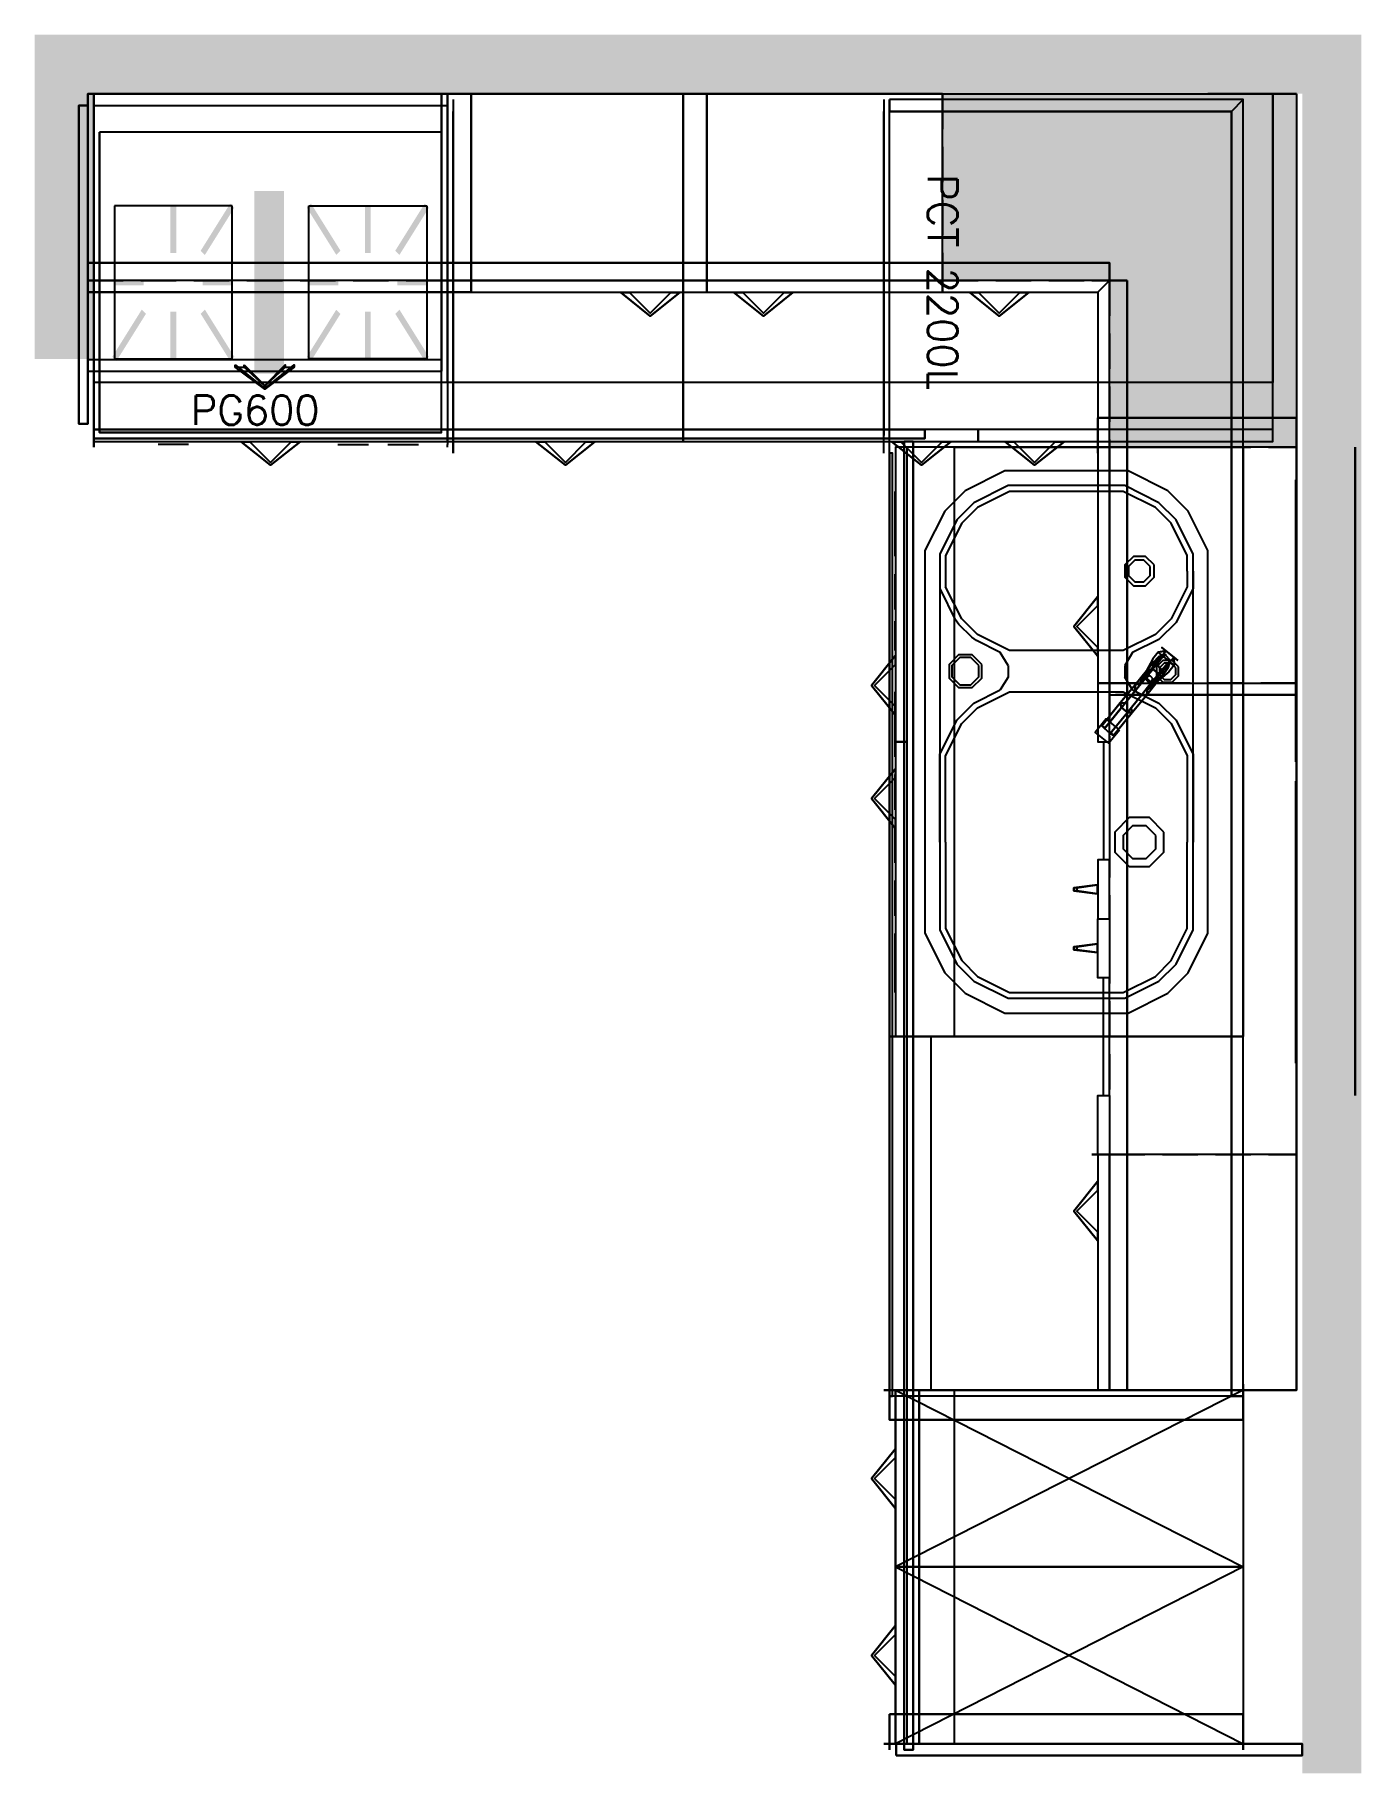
# Model space of a CAD drawing. Extents: x 5242 to 7492, y 3531 to 6481.
import ezdxf
from ezdxf.enums import TextEntityAlignment as Align

# ---------------------------------------------------------------- set-up
doc = ezdxf.new("R2010")
doc.units = 0
doc.header["$LTSCALE"] = 30
doc.header["$MEASUREMENT"] = 0
doc.linetypes.add('DASHED', pattern=[3, 2, -1])
doc.layers.get('0').update_dxf_attribs({"linetype": 'CONTINUOUS'})
for name, color, linetype in [('BASE', 4, 'CONTINUOUS'), ('BODY', 4, 'CONTINUOUS'), ('ORANGE', 10, 'CONTINUOUS'), ('SCOVER', 7, 'DASHED'), ('SINK', 7, 'CONTINUOUS'), ('TCODE', 7, 'CONTINUOUS'), ('WALL', 3, 'CONTINUOUS'), ('WCOVER', 3, 'DASHED'), ('WT', 2, 'CONTINUOUS'), ('YIMA', 4, 'CONTINUOUS'), ('ZCYAN', 4, 'CONTINUOUS'), ('ZHANDLED', 1, 'CONTINUOUS'), ('ZHANDLEU', 1, 'CONTINUOUS'), ('ZRED', 1, 'CONTINUOUS'), ('ZWALL', 7, 'CONTINUOUS'), ('ZWINDOW', 12, 'CONTINUOUS')]:
    doc.layers.add(name, color=color, linetype=linetype)
doc.styles.add('DTXT5', font='SIMPLEX', dxfattribs={"height": 50})

# ---------------------------------------------------------------- blocks, each defined once
blk = doc.blocks.new('CR36')
at = {"layer": 'ZCYAN', "extrusion": (1, 0, -1.83772e-16)}
for p, q in [((0, 0, 36), (0, 50, 36)), ((0, 50), (0, 0)), ((0, 0, 36), (0, -10, 26)), ((0, -10, 10), (0, 0)), ((0, -10, 10), (0, -10, 26))]:
    blk.add_line(p, q, dxfattribs=at)
at = {"layer": 'ZCYAN'}
for points, invisible_edges in [([(0, 0, 36), (0, 0), (0, 50), (0, 50, 36)], 1), ([(1, 0, 36), (1, 0), (1, 50), (1, 50, 36)], 1), ([(0, 0, 36), (0, -10, 26), (0, -10, 10), (0, 0)], 8), ([(1, 0, 36), (1, -10, 26), (1, -10, 10), (1, 0)], 8)]:
    blk.add_3dface(points, dxfattribs=dict(at, invisible_edges=invisible_edges))
blk.add_3dface([(0, 50, 36), (1, 50, 36), (1, 50), (0, 50)], dxfattribs=at)
blk = doc.blocks.new('ZHANDLEU')
at = {"layer": 'ZHANDLEU'}
for p, q in [((-50, -0.5, -7.5), (-35, -0.5, -7.5)), ((35, -0.5, -7.5), (50, -0.5, -7.5))]:
    blk.add_line(p, q, dxfattribs=at)
for points in [[(-50, -0.5, 7.5), (0, -40.5, 2.5), (0, -40.5, -2.5), (-50, -0.5, -7.5)], [(-35, -0.5, 7.5), (0, -35.5, 2.5), (0, -35.5, -2.5), (-35, -0.5, -7.5)], [(0, -40.5, 2.5), (50, -0.5, 7.5), (50, -0.5, -7.5), (0, -40.5, -2.5)], [(0, -35.5, 2.5), (35, -0.5, 7.5), (35, -0.5, -7.5), (0, -35.5, -2.5)]]:
    blk.add_3dface(points, dxfattribs=at)
blk = doc.blocks.new('CH060MMA')
at = {"layer": 'WALL'}
for p, q in [((0, 0), (0, -337)), ((0, 0), (600, 0)), ((0, 0, -640), (600, 0, -640)), ((600, -337), (600, 0)), ((600, -317), (0, -317)), ((0, -317), (0, -317, -128)), ((600, -317, -128), (600, -317)), ((0, -337), (600, -337))]:
    blk.add_line(p, q, dxfattribs=at)
for points in [[(0, 0, -128), (0, 0, -640), (0, -451.6, -630.3), (0, -317, -128)], [(0, 0), (0, -337), (600, -337), (600, 0)], [(600, 0, -128), (600, 0, -640), (600, -451.6, -630.3), (600, -317, -128)], [(0, -317, -128), (0, -337, -128), (0, -470.9, -625.1), (0, -451.6, -630.3)], [(600, -317, -128), (600, -337, -128), (600, -470.9, -625.1), (599.7, -451.6, -630.3)], [(0, -337, -128), (0, -470.9, -625.1), (600, -470.9, -625.1), (600, -337, -128)], [(0, -451.6, -630.3), (0, -470.9, -625.1), (600, -470.9, -625.1), (599.7, -451.6, -630.3)]]:
    blk.add_3dface(points, dxfattribs=at)
at = {"layer": 'WCOVER'}
for p, q in [((0, 0), (0, -317)), ((600, -317), (600, 0)), ((0, -317), (600, -317))]:
    blk.add_line(p, q, dxfattribs=at)
at = {"extrusion": (0, 0.260097, 0.965582), "rotation": 180}
blk.add_blockref('ZHANDLEU', (-300, 292.1, -690.1), dxfattribs=at)
blk = doc.blocks.new('PL240')
at = {"layer": 'ZRED'}
for points in [[(0, 0), (0, -15), (0, -15, 150), (0, 0, 150)], [(0, 0), (0, 0, 150), (1, 0, 150), (1, 0)], [(1, 0), (1, -15), (1, -15, 150), (1, 0, 150)], [(0, -15), (0, -15, 150), (1, -15, 150), (1, -15)]]:
    blk.add_3dface(points, dxfattribs=at)
blk = doc.blocks.new('PG060')
at = {"layer": 'WT', "extrusion": (1, 0, -1.83772e-16)}
for p, q in [((0, -600), (0, 0)), ((0, 0), (0, 0, 265)), ((0, -20, 265), (0, -20, 40)), ((0, -20, 40), (0, -595, 40)), ((0, -595, 40), (0, -600, 35)), ((0, -600, 35), (0, -600))]:
    blk.add_line(p, q, dxfattribs=at)
at = {"layer": 'WT'}
for p, q in [((0, -20, 265), (0, 0, 265)), ((600, -20, 265), (600, 0, 265))]:
    blk.add_line(p, q, dxfattribs=at)
blk.add_3dface([(0, 0, 265), (0, -20, 265), (600, -20, 265), (600, 0, 265)], dxfattribs=at)
for points, invisible_edges in [([(0, 0, 265), (0, 0), (0, -20, 40), (0, -20, 265)], 2), ([(0, -595, 40), (0, -595), (0, 0), (0, -20, 40)], 5), ([(600, -20, 265), (600, -20, 40), (600, 0), (600, 0, 265)], 2), ([(600, -20, 40), (600, -595, 40), (600, -595), (600, 0)], 14), ([(0, -595, 40), (0, -595), (0, -600), (0, -600, 35)], 1), ([(600, -600, 35), (600, -595, 40), (600, -595), (600, -600)], 6)]:
    blk.add_3dface(points, dxfattribs=dict(at, invisible_edges=invisible_edges))
at = {"layer": 'TCODE', "style": 'DTXT5'}
blk.add_text('PG600', height=50, dxfattribs=at).set_placement((274, -562), align=Align.CENTER)
blk = doc.blocks.new('ZHANDLED')
at = {"layer": 'ZHANDLED'}
for p, q in [((-50, -0.5, -7.5), (-35, -0.5, -7.5)), ((35, -0.5, -7.5), (50, -0.5, -7.5))]:
    blk.add_line(p, q, dxfattribs=at)
for points in [[(-50, -0.5, 7.5), (0, -40.5, 2.5), (0, -40.5, -2.5), (-50, -0.5, -7.5)], [(-35, -0.5, 7.5), (0, -35.5, 2.5), (0, -35.5, -2.5), (-35, -0.5, -7.5)], [(0, -40.5, 2.5), (50, -0.5, 7.5), (50, -0.5, -7.5), (0, -40.5, -2.5)], [(0, -35.5, 2.5), (35, -0.5, 7.5), (35, -0.5, -7.5), (0, -35.5, -2.5)]]:
    blk.add_3dface(points, dxfattribs=at)
blk = doc.blocks.new('BG06067')
at = {"layer": 'BASE'}
for p, q in [((0, -490), (0, 0)), ((0, -570, 160), (0, 0, 160)), ((0, 0, 675), (600, 0, 675)), ((600, 0), (600, -490)), ((600, 0, 160), (600, -570, 160)), ((600, -490), (0, -490)), ((600, -570, 160), (0, -570, 160)), ((0, -570, 160), (0, -590, 160)), ((600, -590, 160), (600, -570, 160)), ((0, -590, 160), (600, -590, 160))]:
    blk.add_line(p, q, dxfattribs=at)
blk.add_3dface([(0, -570, 672), (0, -590, 672), (600, -590, 672), (600, -570, 672)], dxfattribs=at)
blk.add_blockref('ZHANDLED', (300, -590, 636), dxfattribs=at)
blk = doc.blocks.new('TU03022')
at = {"layer": 'BASE'}
for p, q in [((0, -490), (0, 0)), ((0, 0, 160), (0, -570, 160)), ((300, 0), (300, -490)), ((300, -570, 160), (300, 0, 160)), ((300, -490), (0, -490)), ((0, -570, 160), (0, -590, 160)), ((0, -570, 800), (0, -590, 800)), ((300, -590, 160), (300, -570, 160)), ((300, -590, 800), (300, -570, 800)), ((0, -590, 160), (300, -590, 160)), ((0, -590, 800), (300, -590, 800))]:
    blk.add_line(p, q, dxfattribs=at)
blk.add_3dface([(0, -590, 2208), (300, -590, 2208), (300, -570, 2208), (0, -570, 2208)], dxfattribs=at)
at = {"layer": 'WT', "color": 7}
for p, q in [((0, 0, 2207), (300, -590, 2207)), ((0, -590, 2207), (300, 0, 2207))]:
    blk.add_line(p, q, dxfattribs=at)
at = {"layer": 'WT', "color": 4}
blk.add_3dface([(0, 0, 2208), (300, 0, 2208), (300, -590, 2208), (0, -590, 2208)], dxfattribs=at)
at = {"layer": 'YIMA'}
for p, q in [((0, -570, 672), (0, -590, 672)), ((300, -590, 672), (300, -570, 672)), ((0, -590, 672), (300, -590, 672))]:
    blk.add_line(p, q, dxfattribs=at)
for p in [(150, -590, 836), (150, -590, 764)]:
    blk.add_blockref('ZHANDLED', p)
blk = doc.blocks.new('TU00222M')
at = {"layer": 'BASE'}
for p, q in [((0, 0), (0, -689)), ((20, 0), (0, 0)), ((20, -689), (20, 0)), ((0, -689), (20, -689))]:
    blk.add_line(p, q, dxfattribs=at)
blk.add_3dface([(20, -689, 2207), (0, -689, 2207), (0, 0, 2207), (20, 0, 2207)], dxfattribs=at)
blk = doc.blocks.new('ZWINDOW')
for p, q in [((0.05, -1.01, 0.95), (0.05, -1.01, 0.05)), ((0.4851, -1.01, 0.95), (0.05, -1.01, 0.95)), ((0.05, -1.01, 0.05), (0.05, -1.01, 0.95)), ((0.95, -1.01, 0.95), (0.5149, -1.01, 0.95)), ((0.95, -1.01, 0.05), (0.95, -1.01, 0.95))]:
    blk.add_line(p, q)
at = {"extrusion": (0, -1, 0)}
for p, q in [((0.4851, -1.01, 0.05), (0.05, -1.01, 0.05)), ((0.4851, -1.01, 0.95), (0.05, -1.01, 0.95)), ((0.4851, -1.01, 0.15), (0.05, -1.01, 0.15)), ((0.4851, -1.01, 0.25), (0.05, -1.01, 0.25)), ((0.4851, -1.01, 0.35), (0.05, -1.01, 0.35)), ((0.4851, -1.01, 0.45), (0.05, -1.01, 0.45)), ((0.4851, -1.01, 0.55), (0.05, -1.01, 0.55)), ((0.4851, -1.01, 0.65), (0.05, -1.01, 0.65)), ((0.4851, -1.01, 0.75), (0.05, -1.01, 0.75)), ((0.4851, -1.01, 0.85), (0.05, -1.01, 0.85)), ((0.4851, -1.01, 0.95), (0.05, -1.01, 0.95)), ((0.2676, -1.01, 0.05), (0.2676, -1.01, 0.95)), ((0.4851, -1.01, 0.95), (0.4851, -1.01, 0.05)), ((0.95, -1.01, 0.05), (0.5149, -1.01, 0.05)), ((0.5149, -1.01, 0.95), (0.5149, -1.01, 0.05)), ((0.95, -1.01, 0.95), (0.5149, -1.01, 0.95)), ((0.95, -1.01, 0.15), (0.5149, -1.01, 0.15)), ((0.95, -1.01, 0.25), (0.5149, -1.01, 0.25)), ((0.95, -1.01, 0.35), (0.5149, -1.01, 0.35)), ((0.95, -1.01, 0.45), (0.5149, -1.01, 0.45)), ((0.95, -1.01, 0.55), (0.5149, -1.01, 0.55)), ((0.95, -1.01, 0.65), (0.5149, -1.01, 0.65)), ((0.95, -1.01, 0.75), (0.5149, -1.01, 0.75)), ((0.95, -1.01, 0.85), (0.5149, -1.01, 0.85)), ((0.95, -1.01, 0.95), (0.5149, -1.01, 0.95)), ((0.7324, -1.01, 0.05), (0.7324, -1.01, 0.95))]:
    blk.add_line(p, q, dxfattribs=at)
at = {"layer": 'ZWINDOW', "extrusion": (0, -1, 0)}
for p, q in [((0, -1, 1), (1, -1, 1)), ((1, -1), (0, -1)), ((0, -1), (0, -1, 1)), ((0.025, -1, 0.975), (0.975, -1, 0.975)), ((0.975, -1, 0.025), (0.025, -1, 0.025)), ((0.025, -1, 0.025), (0.025, -1, 0.975)), ((0.975, -1, 0.975), (0.975, -1, 0.025)), ((1, -1, 1), (1, -1))]:
    blk.add_line(p, q, dxfattribs=at)
at = {"layer": 'ZWINDOW', "invisible_edges": 5}
for points in [[(0, 0, 1), (0.025, 0, 0.975), (0.975, 0, 0.975), (1, 0, 1)], [(0.025, 0, 0.975), (0, 0, 1), (0, 0), (0.025, 0, 0.025)], [(1, 0), (0.975, 0, 0.025), (0.025, 0, 0.025), (0, 0)], [(0.975, 0, 0.975), (1, 0, 1), (1, 0), (0.975, 0, 0.025)], [(0, -1, 1), (0.025, -1, 0.975), (0.975, -1, 0.975), (1, -1, 1)], [(1, -1), (0.975, -1, 0.025), (0.025, -1, 0.025), (0, -1)], [(0.025, -1, 0.975), (0, -1, 1), (0, -1), (0.025, -1, 0.025)], [(0.975, -1, 0.975), (1, -1, 1), (1, -1), (0.975, -1, 0.025)]]:
    blk.add_3dface(points, dxfattribs=at)
blk = doc.blocks.new('XP06085I')
at = {"layer": 'BASE'}
for p, q in [((0, 0), (0, -530)), ((0, 0, 100), (0, -570, 100)), ((600, -530), (600, 0)), ((600, -570, 100), (600, 0, 100)), ((0, -530), (600, -530)), ((0, -570, 100), (0, -600, 100)), ((600, -570, 800), (0, -570, 800)), ((600, -600, 100), (600, -570, 100)), ((0, -600, 100), (600, -600, 100)), ((250, -600, 765.4), (350, -600, 765.4))]:
    blk.add_line(p, q, dxfattribs=at)
at = {"layer": 'BASE', "color": 2}
blk.add_line((600, 0, 850), (0, 0, 850), dxfattribs=at)
at = {"layer": 'BASE', "extrusion": (0, -1, 0)}
for p, q in [((0, -600, 660), (600, -600, 660)), ((25, -600, 125), (25, -600, 660)), ((575, -600, 125), (25, -600, 125)), ((250, -600, 765.4), (250, -600, 726.2)), ((250, -600, 749.7), (350, -600, 749.7)), ((260, -600, 716.2), (340, -600, 716.2)), ((350, -600, 765.4), (350, -600, 726.2)), ((575, -600, 125), (575, -600, 660))]:
    blk.add_line(p, q, dxfattribs=at)
at = {"layer": 'BASE', "elevation": 660}
for points in [[(0, -600), (0, -600), (0, -570)], [(600, -600), (600, -600), (600, -570)]]:
    blk.add_lwpolyline(points, dxfattribs=at)
at = {"layer": 'BASE', "color": 7, "extrusion": (0, -1, 0)}
for centre in [(124.6, 730, 600), (473.6, 730, 600)]:
    blk.add_circle(centre, 27.5, dxfattribs=at)
at = {"layer": 'BASE', "extrusion": (0, -1, 0)}
for centre, start, end in [((260, 726.2, 600), 180, 270), ((340, 726.2, 600), 270, 0)]:
    blk.add_arc(centre, 10, start, end, dxfattribs=at)
at = {"layer": 'BASE', "color": 7, "extrusion": (0, -1, 0)}
for points in [[(119.6, 702.5, 610), (129.6, 702.5, 610), (119.6, 757.5, 610), (129.6, 757.5, 610)], [(468.6, 702.5, 610), (478.6, 702.5, 610), (468.6, 757.5, 610), (478.6, 757.5, 610)]]:
    blk.add_trace(points, dxfattribs=at)
at = {"layer": 'BASE'}
blk.add_3dface([(0, -570, 800), (0, -600, 800), (600, -600, 800), (600, -570, 800)], dxfattribs=at)
blk = doc.blocks.new('BS10085')
at = {"layer": 'BASE'}
for p, q in [((0, 0, 160), (0, -570, 160)), ((0, -490), (0, 0)), ((0, 0), (1000, 0)), ((1000, -570, 160), (1000, 0, 160)), ((1000, 0), (1000, -490)), ((1000, -490), (0, -490)), ((1000, -570, 160), (0, -570, 160)), ((0, -570, 160), (0, -590, 160)), ((1000, -590, 160), (1000, -570, 160)), ((0, -590, 160), (500, -590, 160)), ((500, -590, 160), (1000, -590, 160))]:
    blk.add_line(p, q, dxfattribs=at)
for points in [[(0, -570, 800), (0, -590, 800), (500, -590, 800), (500, -570, 800)], [(500, -570, 800), (500, -590, 800), (1000, -590, 800), (1000, -570, 800)]]:
    blk.add_3dface(points, dxfattribs=at)
at = {"layer": 'YIMA'}
for p, q in [((0, -570, 672), (0, -590, 672)), ((1000, -590, 672), (1000, -570, 672)), ((0, -590, 672), (1000, -590, 672))]:
    blk.add_line(p, q, dxfattribs=at)
at = {"layer": 'BASE'}
for p in [(404, -590, 764), (596, -590, 764)]:
    blk.add_blockref('ZHANDLED', p, dxfattribs=at)
blk = doc.blocks.new('BD04085')
at = {"layer": 'BASE'}
for p, q in [((0, -490), (0, 0)), ((0, 0, 160), (0, -570, 160)), ((0, 0, 820), (400, 0, 820)), ((400, 0), (400, -490)), ((400, -570, 160), (400, 0, 160)), ((400, -490), (0, -490)), ((0, -570, 160), (400, -570, 160)), ((0, -570, 160), (0, -590, 160)), ((0, -570, 416), (0, -590, 416)), ((0, -570, 544), (0, -590, 544)), ((0, -570, 672), (0, -590, 672)), ((400, -590, 160), (400, -570, 160)), ((400, -590, 416), (400, -570, 416)), ((400, -590, 544), (400, -570, 544)), ((400, -590, 672), (400, -570, 672)), ((0, -590, 160), (400, -590, 160)), ((0, -590, 416), (400, -590, 416)), ((0, -590, 544), (400, -590, 544)), ((0, -590, 672), (400, -590, 672))]:
    blk.add_line(p, q, dxfattribs=at)
blk.add_3dface([(0, -570, 800), (0, -590, 800), (400, -590, 800), (400, -570, 800)], dxfattribs=at)
for p in [(200, -590, 764), (200, -590, 636), (200, -590, 508), (200, -590, 380)]:
    blk.add_blockref('ZHANDLED', p, dxfattribs=at)
blk = doc.blocks.new('PC220L')
at = {"layer": 'WT'}
for p, q in [((2200, -20), (2200, -570)), ((2200, -570, -10), (2200, -570, -10)), ((2200, -570), (2200, -570, -10)), ((600, -600), (20, -600))]:
    blk.add_line(p, q, dxfattribs=at)
for points in [[(0, -600, 120), (20, -600, 120), (20, -20, 120), (0, 0, 120)], [(0, 0, 120), (20, -20, 120), (2200, -20, 120), (2200, 0, 120)], [(2200, 0, 120), (2200, -20, 120), (2200, -20), (2200, 0)], [(20, -600, 120), (20, -600, 30), (20, -20, 30), (20, -20, 120)], [(2200, -20, 120), (2200, -20, 30), (20, -20, 30), (20, -20, 120)], [(0, -600, 120), (20, -600, 120), (20, -600), (0, -600)], [(2200, -600, 25), (2200, -595, 30), (600, -595, 30), (600, -600, 25)], [(2200, -600, 25), (600, -600, 25), (600, -600, -10), (2200, -600, -10)]]:
    blk.add_3dface(points, dxfattribs=at)
for points, invisible_edges in [([(20, -20, 30), (2200, -20, 30), (2200, -595, 30), (600, -595, 30)], 8), ([(600, -595, 30), (600, -600, 30), (20, -600, 30), (20, -20, 30)], 8), ([(2200, -570, 30), (2200, -595, 30), (2200, -600, 25), (2200, -570, -10)], 4), ([(2200, -570, -10), (2200, -600, -10), (2200, -600, 25)], 12)]:
    blk.add_3dface(points, dxfattribs=dict(at, invisible_edges=invisible_edges))
at = {"layer": 'TCODE', "style": 'DTXT5'}
blk.add_text('PCT 2200L', height=50, dxfattribs=at).set_placement((309.8, -510), align=Align.MIDDLE)
blk = doc.blocks.new('FMS')
at = {"layer": 'WT'}
blk.add_line((0, 0), (1, 0), dxfattribs=at)
at = {"layer": 'WT', "extrusion": (1, -8.46092e-15, -1.83718e-16)}
for p, q in [((0, 0, 25), (0, -143, 25)), ((0, -143, 25), (0, -150, 18)), ((0, -150, 7), (0, -143)), ((0, -150, 18), (0, -150, 7))]:
    blk.add_line(p, q, dxfattribs=at)
at = {"layer": 'WT'}
for points, invisible_edges in [([(0, 0, 25), (0, -143, 25), (0, -143), (0, 0)], 2), ([(1, 0, 25), (1, -143, 25), (1, -143), (1, 0)], 2), ([(0, -150, 18), (0, -150, 7), (0, -143), (0, -143, 25)], 4), ([(1, -150, 18), (1, -150, 7), (1, -143), (1, -143, 25)], 4)]:
    blk.add_3dface(points, dxfattribs=dict(at, invisible_edges=invisible_edges))
blk = doc.blocks.new('ISD9248')
at = {"layer": 'SCOVER'}
for p, q in [((75, -591, -150), (75, -591, -50)), ((125, -591, -200), (295, -591, -200)), ((345, -591, -150), (345, -591, -50)), ((415, -591, -150), (415, -591, -50)), ((465, -591, -200), (875, -591, -200)), ((925, -591, -150), (925, -591, -50))]:
    blk.add_line(p, q, dxfattribs=at)
at = {"layer": 'SCOVER', "extrusion": (0, -1, 0)}
for centre, start, end in [((125, -150, 591), 180, 270), ((295, -150, 591), 270, 0), ((465, -150, 591), 180, 270), ((875, -150, 591), 270, 0)]:
    blk.add_arc(centre, 50, start, end, dxfattribs=at)
at = {"layer": 'SINK'}
for p, q in [((210, -85), (225, -85)), ((225, -85), (238.8, -85)), ((238.8, -85), (297, -114.1)), ((463, -114.1), (521.2, -85)), ((521.2, -85), (670, -85)), ((297, -114.1), (325.9, -143)), ((434.1, -143), (463, -114.1)), ((325.9, -143), (348.3, -187.8)), ((411.7, -187.8), (434.1, -143)), ((348.3, -187.8), (370, -201.2)), ((370, -201.2), (390, -201.2)), ((411.7, -187.8), (390, -201.2)), ((348.3, -412.2), (328.1, -452.6)), ((370, -398.8), (348.3, -412.2)), ((370, -398.8), (390, -398.8)), ((390, -398.8), (411.7, -412.2)), ((434.1, -457), (411.7, -412.2)), ((322.4, -460.6), (300.6, -482.4)), ((328.1, -452.6), (322.4, -460.6)), ((463, -485.9), (434.1, -457)), ((292.6, -488.1), (240.9, -513.9)), ((300.6, -482.4), (292.6, -488.1)), ((521.2, -515), (463, -485.9)), ((670, -515), (521.2, -515))]:
    blk.add_line(p, q, dxfattribs=at)
for points in [[(175.3, -540), (195, -540), (824.7, -540), (891.8, -506.4), (926.4, -471.8), (960, -404.7), (960, -195.3), (926.4, -128.2), (891.8, -93.6), (824.7, -60), (195, -60), (175.3, -60), (108.2, -93.6), (73.6, -128.2), (40, -195.3), (40, -404.7), (73.6, -471.8), (108.2, -506.4)], [(181.2, -515), (195, -515), (818.8, -515), (877, -485.9), (905.9, -457), (935, -398.8), (935, -201.2), (905.9, -143), (877, -114.1), (818.8, -85), (195, -85), (181.2, -85), (123, -114.1), (94.1, -143), (65, -201.2), (65, -398.8), (94.1, -457), (123, -485.9)], [(372.3, -110.1), (361.5, -120.9), (361.5, -136.2), (372.3, -147), (387.7, -147), (398.5, -136.2), (398.5, -120.9), (387.7, -110.1)], [(374.3, -114.7), (366.1, -122.8), (366.1, -134.3), (374.3, -142.4), (385.7, -142.4), (393.9, -134.3), (393.9, -122.8), (385.7, -114.7)], [(368.5, -443.7), (352.3, -460), (352.3, -482.9), (368.5, -499.2), (391.5, -499.2), (407.7, -482.9), (407.7, -460), (391.5, -443.7)], [(370.4, -448.4), (356.9, -461.9), (356.9, -481), (370.4, -494.6), (389.6, -494.6), (403.1, -481), (403.1, -461.9), (389.6, -448.4)]]:
    blk.add_lwpolyline(points, close=True, dxfattribs=at)
for points in [[(210, -95), (195, -95), (183.5, -95), (128.9, -122.3), (102.3, -148.9), (75, -203.5), (75, -396.5), (102.3, -451.1), (128.9, -477.7), (183.5, -505)], [(210, -95), (225, -95), (236.5, -95), (291.1, -122.3), (317.7, -148.9), (345, -203.5), (345, -396.5), (317.7, -451.1), (291.1, -477.7), (236.5, -505)], [(670, -505), (523.5, -505), (468.9, -477.7), (442.3, -451.1), (415, -396.5), (415, -203.5), (442.3, -148.9), (468.9, -122.3), (523.5, -95), (670, -95)], [(670, -505), (816.5, -505), (871.1, -477.7), (897.7, -451.1), (925, -396.5), (925, -203.5), (897.7, -148.9), (871.1, -122.3), (816.5, -95), (670, -95)], [(183.5, -505), (195, -505), (236.5, -505)]]:
    blk.add_lwpolyline(points, dxfattribs=at)
at = {"layer": 'SINK', "elevation": -200}
for points in [[(652.8, -134.6), (628.4, -159), (628.4, -193.4), (652.8, -217.8), (687.2, -217.8), (711.6, -193.4), (711.6, -159), (687.2, -134.6)], [(199.7, -151.3), (185.1, -165.9), (185.1, -186.5), (199.7, -201.2), (220.3, -201.2), (234.9, -186.5), (234.9, -165.9), (220.3, -151.3)], [(202.3, -157.7), (191.5, -168.6), (191.5, -183.9), (202.3, -194.7), (217.7, -194.7), (228.5, -183.9), (228.5, -168.6), (217.7, -157.7)], [(658.5, -148.5), (642.3, -164.7), (642.3, -187.7), (658.5, -203.9), (681.5, -203.9), (697.7, -187.7), (697.7, -164.7), (681.5, -148.5)]]:
    blk.add_lwpolyline(points, close=True, dxfattribs=at)
blk = doc.blocks.new('FPT')
at = {"layer": 'WT', "extrusion": (1, 0, -1.83772e-16)}
for p, q in [((0, 0, 120), (0, -20, 120)), ((0, -20, 120), (0, -20, 30)), ((0, -20, 30), (0, -595, 30)), ((0, -595, 30), (0, -600, 25)), ((0, -600, 25), (0, -600, -10))]:
    blk.add_line(p, q, dxfattribs=at)
at = {"layer": 'WT'}
for points, invisible_edges in [([(0, 0, 120), (0, -20, 120), (0, -20, 30), (0, 0)], 4), ([(0, -20, 30), (0, 0), (0, -570), (0, -595, 30)], 5), ([(1, 0, 120), (1, -20, 120), (1, -20, 30), (1, 0)], 4), ([(1, -20, 30), (1, 0), (1, -570), (1, -595, 30)], 5), ([(0, -595, 30), (0, -570), (0, -570, -10), (0, -600, 25)], 5), ([(0, -570, -10), (0, -600, 25), (0, -600, -10), (0, -570, -10)], 9), ([(1, -570, -10), (1, -600, 25), (1, -600, -10), (1, -570, -10)], 9), ([(1, -595, 30), (1, -570), (1, -570, -10), (1, -600, 25)], 5)]:
    blk.add_3dface(points, dxfattribs=dict(at, invisible_edges=invisible_edges))
blk = doc.blocks.new('ACLADY')
at = {"layer": 'BODY', "extrusion": (0, -1, 0), "elevation": -24.7}
blk.add_lwpolyline([(17.6, 26.2), (8.8, 41.5), (-8.8, 41.5), (-17.6, 26.2), (-8.8, 11), (8.8, 11)], close=True, dxfattribs=at)
at = {"layer": 'BODY'}
for points, elevation in [([(12.2, 5.6), (7.6, 17), (-4.7, 18.7), (-12.2, 8.9), (-7.6, -2.5), (4.7, -4.2)], 81.5), ([(2.8, -25.5), (-2.7, -25.4), (-5.6, -30.2), (-2.8, -35), (2.7, -35.1), (5.6, -30.3)], 41.5), ([(14.6, -129.1), (-14.6, -129.1), (-14.6, -158.4), (14.6, -158.4)], 140.3)]:
    blk.add_lwpolyline(points, close=True, dxfattribs=dict(at, elevation=elevation))
for points in [[(-17.5, 0), (-8.8, -45.3, 11), (-8.8, 24.7, 11), (-17.5, 14.5)], [(-17.5, 14.5), (-8.8, 24.7, 11), (8.8, 24.7, 11), (17.5, 14.5)], [(17.5, 0), (8.8, -45.3, 11), (8.8, 24.7, 11), (17.5, 14.5)], [(14.6, -129.1, 200.3), (-14.6, -129.1, 200.3), (-14.6, -158.4, 200.3), (14.6, -158.4, 200.3)]]:
    blk.add_3dface(points, dxfattribs=at)
mesh = blk.add_polymesh((2, 6), dxfattribs=dict(at, n_close=True))
for k, corner in enumerate([(6.5, 8.1, 104.4), (13, -2.8, 101.5), (6.5, -13.6, 98.6), (-6.5, -13.6, 98.6), (-13, -2.8, 101.5), (-6.5, 8.1, 104.4), (7.5, 17.1, 81.5), (12.2, 5.6, 81.5), (5.1, -5, 81.5), (-7.5, -2.6, 81.5), (-12.2, 8.9, 81.5), (-5.1, 19.5, 81.5)]):
    mesh.set_mesh_vertex(divmod(k, 6), corner)
mesh = blk.add_polymesh((2, 6), dxfattribs=dict(at, n_close=True))
for k, corner in enumerate([(6.5, -13, 127.1), (13, -22.8, 121.5), (6.5, -32.5, 115.8), (-6.5, -32.5, 115.8), (-13, -22.8, 121.5), (-6.5, -13, 127.1), (6.5, 8.1, 104.4), (13, -2.8, 101.5), (6.5, -13.6, 98.6), (-6.5, -13.6, 98.6), (-13, -2.8, 101.5), (-6.5, 8.1, 104.4)]):
    mesh.set_mesh_vertex(divmod(k, 6), corner)
mesh = blk.add_polymesh((2, 6), dxfattribs=dict(at, n_close=True))
for k, corner in enumerate([(6.5, -44.8, 149.4), (13, -52.8, 141.5), (6.5, -60.7, 133.5), (-6.5, -60.7, 133.5), (-13, -52.8, 141.5), (-6.5, -44.8, 149.4), (6.5, -13, 127.1), (13, -22.8, 121.5), (6.5, -32.5, 115.8), (-6.5, -32.5, 115.8), (-13, -22.8, 121.5), (-6.5, -13, 127.1)]):
    mesh.set_mesh_vertex(divmod(k, 6), corner)
mesh = blk.add_polymesh((2, 6), dxfattribs=dict(at, n_close=True))
for k, corner in enumerate([(6.5, -88, 171.7), (13, -92.8, 161.5), (6.5, -97.5, 151.3), (-6.5, -97.5, 151.3), (-13, -92.8, 161.5), (-6.5, -88, 171.7), (6.5, -44.8, 149.4), (13, -52.8, 141.5), (6.5, -60.7, 133.5), (-6.5, -60.7, 133.5), (-13, -52.8, 141.5), (-6.5, -44.8, 149.4)]):
    mesh.set_mesh_vertex(divmod(k, 6), corner)
mesh = blk.add_polymesh((2, 6), dxfattribs=dict(at, n_close=True))
for k, corner in enumerate([(6.5, -141.8, 192.7), (13, -142.8, 181.5), (6.5, -143.7, 170.3), (-6.5, -143.7, 170.3), (-13, -142.8, 181.5), (-6.5, -141.8, 192.7), (6.5, -88, 171.7), (13, -92.8, 161.5), (6.5, -97.5, 151.3), (-6.5, -97.5, 151.3), (-13, -92.8, 161.5), (-6.5, -88, 171.7)]):
    mesh.set_mesh_vertex(divmod(k, 6), corner)
blk = doc.blocks.new('CB040XLR')
at = {"layer": 'WALL'}
for p, q in [((0, 0), (0, -317)), ((0, 0, -896), (400, 0, -896)), ((400, -317), (400, 0)), ((0, -317), (0, -337)), ((400, -337), (400, -317)), ((0, -337), (400, -337))]:
    blk.add_line(p, q, dxfattribs=at)
for points in [[(0, 0), (0, -317), (400, -317), (400, 0)], [(0, -317), (0, -337), (400, -337), (400, -317)]]:
    blk.add_3dface(points, dxfattribs=at)
at = {"layer": 'WCOVER'}
for p, q in [((0, 0), (0, -317)), ((400, -317), (400, 0)), ((0, -317), (400, -317))]:
    blk.add_line(p, q, dxfattribs=at)
at = {"layer": 'WALL'}
blk.add_blockref('ZHANDLEU', (96, -337, -860), dxfattribs=at)
blk = doc.blocks.new('CL080SL')
at = {"layer": 'WALL', "extrusion": (0, -1, 0)}
for p, q in [((0, 0), (800, 0)), ((800, 0, -640), (0, 0, -640)), ((0, 0, -640), (0, 0)), ((20, 0, -20), (20, 0, -620)), ((780, 0, -20), (780, 0, -620)), ((800, 0), (800, 0, -640))]:
    blk.add_line(p, q, dxfattribs=at)
at = {"layer": 'WALL', "extrusion": (1, 1.24345e-16, 0)}
for p, q in [((20, -317, -20), (20, 0, -20)), ((20, 0, -210), (20, -307, -210)), ((20, -307, -230), (20, 0, -230)), ((20, 0, -410), (20, -307, -410)), ((20, -307, -430), (20, 0, -430)), ((20, -317, -620), (20, 0, -620)), ((20, -307, -210), (20, -307, -230)), ((20, -307, -410), (20, -307, -430)), ((20, -317), (20, -317, -20)), ((20, -317, -640), (20, -317, -620))]:
    blk.add_line(p, q, dxfattribs=at)
at = {"layer": 'WALL'}
for p, q in [((0, -317), (0, -337)), ((100, -337), (100, -317)), ((300, -317), (300, -337)), ((400, -337), (400, -317)), ((400, -337), (400, -317)), ((500, -317), (500, -337)), ((700, -337), (700, -317)), ((800, -317), (800, -337)), ((0, -337), (100, -337)), ((100, -327), (300, -327)), ((100, -327, -640), (300, -327, -640)), ((120, -327, -640), (120, -327)), ((140, -327, -640), (140, -327)), ((160, -327, -640), (160, -327)), ((180, -327, -640), (180, -327)), ((200, -327, -640), (200, -327)), ((220, -327, -640), (220, -327)), ((240, -327, -640), (240, -327)), ((260, -327, -640), (260, -327)), ((280, -327, -640), (280, -327)), ((300, -337), (400, -337)), ((500, -337), (400, -337)), ((700, -327, -640), (500, -327, -640)), ((700, -327), (500, -327)), ((520, -327, -640), (520, -327)), ((540, -327, -640), (540, -327)), ((560, -327, -640), (560, -327)), ((580, -327, -640), (580, -327)), ((600, -327, -640), (600, -327)), ((620, -327, -640), (620, -327)), ((640, -327, -640), (640, -327)), ((660, -327, -640), (660, -327)), ((680, -327, -640), (680, -327)), ((800, -337), (700, -337))]:
    blk.add_line(p, q, dxfattribs=at)
at = {"layer": 'WALL', "color": 3}
for p, q in [((100, -317, -640), (300, -317, -640)), ((700, -317, -640), (500, -317, -640))]:
    blk.add_line(p, q, dxfattribs=at)
at = {"layer": 'WALL'}
for points in [[(0, 0), (800, 0), (800, 0, -640), (0, 0, -640)], [(0, -317), (0, -337), (100, -337), (100, -317)], [(300, -317), (300, -337), (400, -337), (400, -317)], [(500, -317), (500, -337), (400, -337), (400, -317)], [(800, -317), (800, -337), (700, -337), (700, -317)]]:
    blk.add_3dface(points, dxfattribs=at)
at = {"layer": 'WCOVER'}
for p, q in [((0, 0), (0, -317)), ((800, -317), (800, 0)), ((0, -317), (800, -317))]:
    blk.add_line(p, q, dxfattribs=at)
at = {"extrusion": (1, 0, 0), "rotation": 270}
for p in [(-337, -562, 350), (-337, -562, 450)]:
    blk.add_blockref('ZHANDLEU', p, dxfattribs=at)
blk = doc.blocks.new('CB040SLL')
at = {"layer": 'WALL'}
for p, q in [((0, 0), (0, -317)), ((400, -317), (400, 0)), ((0, -317), (0, -337)), ((400, -337), (400, -317)), ((0, -337), (400, -337))]:
    blk.add_line(p, q, dxfattribs=at)
for points in [[(0, 0), (0, -317), (400, -317), (400, 0)], [(0, 0, -640), (0, -317, -640), (400, -317, -640), (400, 0, -640)], [(0, -317), (0, -337), (400, -337), (400, -317)]]:
    blk.add_3dface(points, dxfattribs=at)
at = {"layer": 'WCOVER'}
for p, q in [((0, 0), (0, -317)), ((400, -317), (400, 0)), ((0, -317), (400, -317))]:
    blk.add_line(p, q, dxfattribs=at)
at = {"layer": 'WALL'}
blk.add_blockref('ZHANDLEU', (304, -337, -604), dxfattribs=at)
blk = doc.blocks.new('CC060XL')
at = {"layer": 'WALL'}
for p, q in [((0, -600, -896), (0, 0, -896)), ((0, 0, -896), (600, 0, -896)), ((600, 0), (600, -317)), ((600, -337), (600, -317)), ((337, -600), (337, -337)), ((337, -337), (600, -337)), ((317, -600), (0, -600)), ((317, -600), (337, -600))]:
    blk.add_line(p, q, dxfattribs=at)
for points in [[(0, 0), (317, -317), (600, 0), (600, -317)], [(0, -600), (317, -600), (0, 0), (317, -317)]]:
    blk.add_trace(points, dxfattribs=at)
for points in [[(317, -600), (337, -600), (337, -337), (317, -317)], [(317, -317), (337, -337), (600, -337), (600, -317)]]:
    blk.add_3dface(points, dxfattribs=at)
at = {"layer": 'WCOVER'}
for p, q in [((600, -317), (600, 0)), ((317, -600), (317, -317)), ((317, -317), (600, -317)), ((0, -600), (317, -600))]:
    blk.add_line(p, q, dxfattribs=at)
at = {"rotation": 90}
blk.add_blockref('ZHANDLEU', (337, -504, -860), dxfattribs=at)
blk = doc.blocks.new('CB045XLL')
at = {"layer": 'WALL'}
for p, q in [((0, 0), (0, -317)), ((0, 0, -896), (450, 0, -896)), ((450, -317), (450, 0)), ((0, -317), (0, -337)), ((450, -337), (450, -317)), ((0, -337), (450, -337))]:
    blk.add_line(p, q, dxfattribs=at)
for points in [[(0, 0), (0, -317), (450, -317), (450, 0)], [(0, -317), (0, -337), (450, -337), (450, -317)]]:
    blk.add_3dface(points, dxfattribs=at)
at = {"layer": 'WCOVER'}
for p, q in [((0, 0), (0, -317)), ((450, -317), (450, 0)), ((0, -317), (450, -317))]:
    blk.add_line(p, q, dxfattribs=at)
at = {"layer": 'WALL'}
blk.add_blockref('ZHANDLEU', (354, -337, -860), dxfattribs=at)

msp = doc.modelspace()

# ---------------------------------------------------------------- linework, layer by layer
at = {"color": 7, "linetype": 'CONTINUOUS'}
for points, invisible_edges in [([(5451, 5785.5, 2412.1), (5502.9, 5785.5, 2382.1), (5476.9, 5785.5, 2367.1), (5451, 5785.5, 2382.1)], 1), ([(5502.9, 5785.5, 2412.1), (5476.9, 5785.5, 2427.1), (5451, 5785.5, 2412.1), (5502.9, 5785.5, 2382.1)], 4), ([(5807.9, 5785.5, 2382.1), (5756, 5785.5, 2412.1), (5756, 5785.5, 2382.1), (5781.9, 5785.5, 2367.1)], 1), ([(5781.9, 5785.5, 2427.1), (5807.9, 5785.5, 2412.1), (5807.9, 5785.5, 2382.1), (5756, 5785.5, 2412.1)], 4), ([(5892.9, 5785.5, 2382.1), (5841, 5785.5, 2412.1), (5841, 5785.5, 2382.1), (5866.9, 5785.5, 2367.1)], 1), ([(5866.9, 5785.5, 2427.1), (5892.9, 5785.5, 2412.1), (5892.9, 5785.5, 2382.1), (5841, 5785.5, 2412.1)], 4)]:
    msp.add_3dface(points, dxfattribs=dict(at, invisible_edges=invisible_edges))
at = {"layer": 'ORANGE'}
for p, q in [((5931.9, 6315.5, 2477.1), (5351.9, 6315.5, 2477.1)), ((5351.9, 6315.5, 2477.1), (5351.9, 5805.5, 2477.1)), ((5351.9, 5805.5, 2467.1), (5351.9, 6315.5, 2467.1)), ((5376.9, 6190.5, 2477.1), (5376.9, 5930.5, 2477.1)), ((5576.9, 6190.5, 2477.1), (5376.9, 6190.5, 2477.1)), ((5576.9, 5930.5, 2477.1), (5576.9, 6190.5, 2477.1)), ((5706.9, 6190.5, 2477.1), (5906.9, 6190.5, 2477.1)), ((5706.9, 5930.5, 2477.1), (5706.9, 6190.5, 2477.1)), ((5906.9, 6190.5, 2477.1), (5906.9, 5930.5, 2477.1)), ((5376.9, 5930.5, 2477.1), (5576.9, 5930.5, 2477.1)), ((5906.9, 5930.5, 2477.1), (5706.9, 5930.5, 2477.1)), ((5351.9, 5805.5, 2477.1), (5931.9, 5805.5, 2477.1)), ((5931.9, 5805.5, 2467.1), (5351.9, 5805.5, 2467.1))]:
    msp.add_line(p, q, dxfattribs=at)
at = {"layer": 'ORANGE', "color": 7, "extrusion": (0, -1, 0), "elevation": -5805.5}
for points in [[(5476.9, 2427.1), (5451, 2412.1), (5451, 2382.1), (5476.9, 2367.1), (5502.9, 2382.1), (5502.9, 2412.1)], [(5781.9, 2427.1), (5756, 2412.1), (5756, 2382.1), (5781.9, 2367.1), (5807.9, 2382.1), (5807.9, 2412.1)], [(5866.9, 2427.1), (5841, 2412.1), (5841, 2382.1), (5866.9, 2367.1), (5892.9, 2382.1), (5892.9, 2412.1)]]:
    msp.add_lwpolyline(points, close=True, dxfattribs=at)
at = {"layer": 'ORANGE'}
for p in [(5576.9, 5805.5, 2307.1), (5706.9, 5805.5, 2307.1)]:
    msp.add_point(p, dxfattribs=at)
for points in [[(5664.4, 6215.5, 2477.1), (5614.4, 6215.5, 2477.1), (5664.4, 5905.5, 2477.1), (5614.4, 5905.5, 2477.1)], [(5481.9, 6190.5, 2477.1), (5471.9, 6190.5, 2477.1), (5481.9, 6110.5, 2477.1), (5471.9, 6110.5, 2477.1)], [(5580.5, 6187, 2477.1), (5573.4, 6194.1, 2477.1), (5530.5, 6107, 2477.1), (5523.4, 6114.1, 2477.1)], [(5703.4, 6187, 2477.1), (5710.5, 6194.1, 2477.1), (5753.4, 6107, 2477.1), (5760.5, 6114.1, 2477.1)], [(5801.9, 6190.5, 2477.1), (5811.9, 6190.5, 2477.1), (5801.9, 6110.5, 2477.1), (5811.9, 6110.5, 2477.1)], [(5903.4, 6194.1, 2477.1), (5910.5, 6187, 2477.1), (5853.4, 6114.1, 2477.1), (5860.5, 6107, 2477.1)], [(5376.9, 6065.5, 2477.1), (5376.9, 6055.5, 2477.1), (5426.9, 6065.5, 2477.1), (5426.9, 6055.5, 2477.1)], [(5576.9, 6055.5, 2477.1), (5576.9, 6065.5, 2477.1), (5526.9, 6055.5, 2477.1), (5526.9, 6065.5, 2477.1)], [(5706.9, 6055.5, 2477.1), (5706.9, 6065.5, 2477.1), (5756.9, 6055.5, 2477.1), (5756.9, 6065.5, 2477.1)], [(5906.9, 6065.5, 2477.1), (5906.9, 6055.5, 2477.1), (5856.9, 6065.5, 2477.1), (5856.9, 6055.5, 2477.1)], [(5373.4, 5934.1, 2477.1), (5380.5, 5927, 2477.1), (5423.4, 6014.1, 2477.1), (5430.5, 6007, 2477.1)], [(5471.9, 5930.5, 2477.1), (5481.9, 5930.5, 2477.1), (5471.9, 6010.5, 2477.1), (5481.9, 6010.5, 2477.1)], [(5573.4, 5927, 2477.1), (5580.5, 5934.1, 2477.1), (5523.4, 6007, 2477.1), (5530.5, 6014.1, 2477.1)], [(5710.5, 5927, 2477.1), (5703.4, 5934.1, 2477.1), (5760.5, 6007, 2477.1), (5753.4, 6014.1, 2477.1)], [(5811.9, 5930.5, 2477.1), (5801.9, 5930.5, 2477.1), (5811.9, 6010.5, 2477.1), (5801.9, 6010.5, 2477.1)], [(5910.5, 5934.1, 2477.1), (5903.4, 5927, 2477.1), (5860.5, 6014.1, 2477.1), (5853.4, 6007, 2477.1)]]:
    msp.add_trace(points, dxfattribs=at)
msp.add_3dface([(5351.9, 6315.5, 2477.1), (5351.9, 5805.5, 2477.1), (5931.9, 5805.5, 2477.1), (5931.9, 6315.5, 2477.1)], dxfattribs=at)
at = {"layer": 'ZWALL'}
for points in [[(5241.9, 6480.5, 1587.1), (5341.9, 6380.5, 1587.1), (7491.9, 6480.5, 1587.1), (7391.9, 6380.5, 1587.1)], [(5241.9, 5930.5, 1587.1), (5341.9, 5930.5, 1587.1), (5241.9, 6480.5, 1587.1), (5341.9, 6380.5, 1587.1)], [(7491.9, 6480.5, 1587.1), (7391.9, 6380.5, 1587.1), (7491.9, 3530.5, 1587.1), (7391.9, 3530.5, 1587.1)]]:
    msp.add_trace(points, dxfattribs=at)

# ---------------------------------------------------------------- block references
for name, p in [('CH060MMA', (5331.9, 6380.5, 3795.1)), ('PG060', (5341.9, 6380.5, 2262.1)), ('BG06067', (5341.9, 6380.5, 1587.1)), ('CB045XLL', (5931.9, 6380.5, 3795.1)), ('BD04085', (5941.9, 6380.5, 1587.1)), ('BS10085', (6341.9, 6380.5, 1587.1)), ('CB040XLR', (6381.9, 6380.5, 3795.1))]:
    msp.add_blockref(name, p)
for name, p, xscale, rotation in [('CR36', (5931.9, 6380.5, 2863.1), 337, 270), ('FMS', (7381.9, 6380.5, 2527.1), 2200, 270), ('PL240', (5331.9, 6360.5, 1587.1), 540, 270), ('CR36', (7044.9, 6063.5, 2863.1), 283, 270), ('CR36', (7044.9, 6063.5, 3795.1), 1883, 270), ('PL240', (6731.9, 5790.5, 1587.1), 2220, 270), ('CR36', (7044.9, 5780.5, 3119.1), 1200, 270), ('CR36', (7291.9, 4180.5, 3795.1), 600, 180), ('CR36', (6691.9, 4180.5, 3795.1), 600, 270)]:
    msp.add_blockref(name, p, dxfattribs=dict(xscale=xscale, rotation=rotation))
for name, p, rotation in [('CC060XL', (7381.9, 6380.5, 3795.1), 270), ('PC220L', (7291.9, 6370.5, 2407.1), 270), ('BS10085', (7291.9, 5780.5, 1587.1), 270), ('CB040SLL', (7381.9, 5780.5, 3795.1), 270), ('ISD9248', (7291.9, 5780.5, 2439.1), 270), ('ACLADY', (7151.9, 5410.5, 2437.1), 320.9061411137705), ('CL080SL', (7381.9, 5380.5, 3795.1), 270), ('XP06085I', (7291.9, 4780.5, 1587.1), 270), ('CB040XLR', (7381.9, 4580.5, 3795.1), 270), ('TU03022', (7291.9, 4180.5, 1587.1), 270), ('TU03022', (7291.9, 3880.5, 1587.1), 270), ('TU00222M', (7391.9, 3580.5, 1587.1), 270)]:
    msp.add_blockref(name, p, dxfattribs=dict(rotation=rotation))
for name, p, xscale in [('FPT', (5951.9, 6370.5, 2407.1), 730), ('CR36', (5331.9, 6043.5, 3795.1), 1733), ('CR36', (5931.9, 6043.5, 2863.1), 1133), ('CR36', (7044.9, 5780.5, 2863.1), 337), ('PL240', (5341.9, 5810.5, 1587.1), 1410), ('CR36', (6691.9, 3580.5, 3795.1), 600)]:
    msp.add_blockref(name, p, dxfattribs=dict(xscale=xscale))
at = {"xscale": 1100, "yscale": 100, "zscale": 300, "rotation": 270}
msp.add_blockref('ZWINDOW', (7481.9, 5780.5, 2637.1), dxfattribs=at)

doc.saveas('drawing.dxf')
